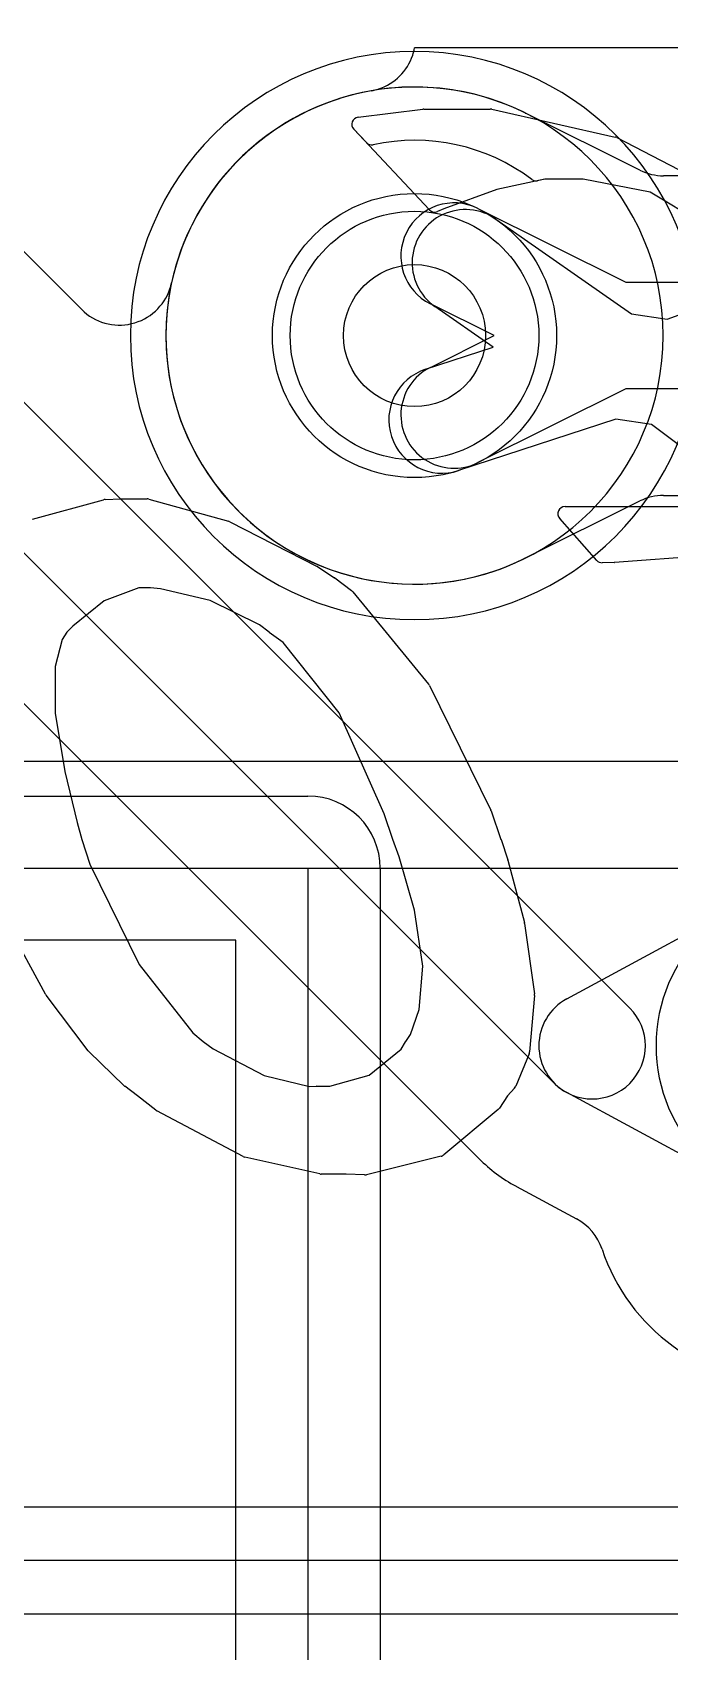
# Model space of a CAD drawing. Extents: x 0 to 21, y -0.5 to 20.
# Drawn here: x 12.762 to 13.659, y 12.147 to 14.427 of the extents above; entities that cross this region are included whole.
import ezdxf

# ---------------------------------------------------------------- set-up
doc = ezdxf.new("R2010")
doc.units = 0
for name, color, linetype in [('Hole', 1, 'CONTINUOUS'), ('L1', 3, 'CONTINUOUS'), ('L2', 3, 'CONTINUOUS'), ('L3', 3, 'CONTINUOUS'), ('L4', 3, 'CONTINUOUS'), ('PartsArea-A', 111, 'CONTINUOUS'), ('PartsSilk-A', 221, 'CONTINUOUS'), ('PartsSilk-B', 221, 'CONTINUOUS'), ('Resist-A', 2, 'CONTINUOUS'), ('Resist-B', 2, 'CONTINUOUS'), ('Silk-A', 140, 'CONTINUOUS'), ('Silk-B', 140, 'CONTINUOUS')]:
    doc.layers.add(name, color=color, linetype=linetype)

msp = doc.modelspace()

# ---------------------------------------------------------------- linework, layer by layer
at = {"layer": 'Hole'}
msp.add_circle((13.3, 14), 0.1, dxfattribs=at)
at = {"layer": 'L1'}
for p, q in [((10.81542, 15.84064), (13.60303, 13.05303)), ((13.49697, 12.94697), (10.70936, 15.73458)), ((10.65426, 15.57748), (13.39087, 12.84087)), ((12.83152, 14.03675), (11.3963, 15.47197)), ((17.475, 14.40504), (13.3, 14.40504)), ((13.41455, 14.16395), (13.60545, 14.03056)), ((13.65561, 14.02314), (13.89801, 14.11141)), ((13.41079, 13.98359), (13.32863, 14.04099)), ((13.60545, 14.03056), (13.65561, 14.02314)), ((13.31552, 13.95247), (13.41079, 13.98359)), ((13.58345, 13.88219), (13.3621, 13.80989)), ((13.63362, 13.87476), (13.58345, 13.88219)), ((13.84002, 13.71999), (13.63362, 13.87476)), ((13.51429, 13.06595), (13.75786, 13.19785)), ((13.75786, 12.80215), (13.51429, 12.93405)), ((13.44351, 12.80175), (13.52782, 12.75609)), ((16.76268, 12.27504), (3.2728, 12.27504))]:
    msp.add_line(p, q, dxfattribs=at)
msp.add_circle((13.3, 14), 0.2, dxfattribs=at)
for centre, radius, start, end in [((13.22623, 14.41859), 0.075, -71.56264, -18.43736), ((13.22626, 14.41858), 0.07497, -18.43737, -10.40464), ((13.3, 14), 0.35004, 99.99433, 167.74176), ((13.22624, 14.41856), 0.07497, -80.00619, -71.56263), ((13.37159, 14.10247), 0.075, 55.05554, -124.94219), ((12.88458, 14.08977), 0.07497, -18.43737, -11.89299), ((12.88455, 14.08978), 0.075, -135, -18.43736), ((13.33881, 13.88118), 0.075, 108.09189, -71.91145), ((13.865, 13), 0.225, 90, -90), ((13.55, 13), 0.075, 118.43425, -118.43425), ((13.55, 13), 0.075, -135, 45), ((13.55, 13), 0.22504, -135, -118.43612), ((13.40781, 12.73583), 0.07497, 61.56155, 62.14286), ((13.49278, 12.68981), 0.07497, 18.34069, 62.1361), ((13.825, 12.80001), 0.27505, -161.64607, -90)]:
    msp.add_arc(centre, radius, start, end, dxfattribs=at)
at = {"layer": 'L2'}
for p, q in [((13.61721, 14.23293), (13.45628, 14.31322)), ((15.925, 14.22504), (13.65068, 14.22504)), ((13.38929, 14.17896), (13.59766, 14.075)), ((13.59766, 14.075), (14.75249, 14.075)), ((13.412, 14), (13.32233, 14.04474)), ((13.32233, 13.95526), (13.412, 14)), ((13.59766, 13.925), (13.38929, 13.82104)), ((14.75249, 13.925), (13.59766, 13.925)), ((13.65068, 13.77496), (15.925, 13.77496)), ((13.45628, 13.68678), (13.61721, 13.76707)), ((16.3, 13.40004), (6.575, 13.40004)), ((6.575, 13.25), (16.3, 13.25)), ((16.3, 12.35), (6.575, 12.35)), ((6.575, 12.19996), (16.3, 12.19996))]:
    msp.add_line(p, q, dxfattribs=at)
msp.add_circle((13.3, 14), 0.2, dxfattribs=at)
for centre, radius, start, end in [((13.29999, 14), 0.35005, 63.65016, -63.63552), ((13.48863, 14.38086), 0.07497, -116.3463, -116.27794), ((13.35582, 14.11184), 0.22505, 63.70706, 63.72642), ((13.48975, 14.3803), 0.07497, -117.17688, -116.5172), ((13.65068, 14.30001), 0.07497, -116.5172, -90), ((13.35581, 14.11185), 0.075, 63.4862, -116.51596), ((13.35581, 13.88815), 0.075, 116.5138, -63.48404), ((13.65068, 13.69999), 0.07497, 90, 116.5172), ((13.48873, 13.61919), 0.07497, 116.29503, 116.36339), ((13.48975, 13.6197), 0.07497, 116.5172, 117.1666)]:
    msp.add_arc(centre, radius, start, end, dxfattribs=at)
at = {"layer": 'L3'}
for start, end in [(90, -90), (-90, 90)]:
    msp.add_arc((13.3, 14), 0.40004, start, end, dxfattribs=at)
at = {"layer": 'L4'}
msp.add_circle((13.3, 14), 0.2, dxfattribs=at)
for start, end in [(90, -90), (-90, 90)]:
    msp.add_arc((13.3, 14), 0.35004, start, end, dxfattribs=at)
at = {"layer": 'PartsArea-A'}
for p, q in [((0.85, 13.25), (13.15, 13.25)), ((13.15, 13.25), (13.15, 0.95))]:
    msp.add_line(p, q, dxfattribs=at)
at = {"layer": 'PartsSilk-A'}
for p, q in [((0.85, 13.3516), (13.15, 13.3516)), ((13.2516, 13.25), (13.2516, 9.7516)), ((13.0484, 13.1484), (0.9516, 13.1484)), ((13.0484, 9.7516), (13.0484, 13.1484))]:
    msp.add_line(p, q, dxfattribs=at)
msp.add_arc((13.15, 13.25), 0.1016, 0, 90, dxfattribs=at)
at = {"layer": 'PartsSilk-B'}
for p, q in [((13.22051, 14.30749), (13.31172, 14.31887)), ((13.31296, 14.31895), (13.40665, 14.31895)), ((13.40885, 14.31871), (13.58231, 14.27961)), ((13.32117, 14.17694), (13.21446, 14.29073)), ((13.5847, 14.27873), (13.75395, 14.19119)), ((13.48319, 14.22015), (13.41566, 14.2059)), ((13.53722, 14.22015), (13.48319, 14.22015)), ((13.63175, 14.20177), (13.53722, 14.22015)), ((13.41566, 14.2059), (13.34131, 14.17849)), ((13.70369, 14.15893), (13.63175, 14.20177)), ((13.34131, 14.17849), (13.33247, 14.17462)), ((12.76208, 13.74141), (12.86207, 13.76874)), ((12.86431, 13.76909), (12.88638, 13.76996)), ((12.88678, 13.76997), (12.92341, 13.76997)), ((12.92608, 13.76961), (13.03803, 13.73859)), ((13.51182, 13.75913), (13.8529, 13.75913)), ((13.03991, 13.73786), (13.1629, 13.67502)), ((13.5565, 13.68342), (13.50432, 13.74251)), ((13.75526, 13.69327), (13.58151, 13.68059)), ((13.16385, 13.67447), (13.18734, 13.65899)), ((13.58109, 13.68056), (13.56431, 13.68004)), ((12.91206, 13.64492), (12.86329, 13.62664)), ((12.92826, 13.64492), (12.91206, 13.64492)), ((12.94244, 13.6435), (12.92826, 13.64492)), ((13.01226, 13.62705), (12.94244, 13.6435)), ((13.18785, 13.65864), (13.21133, 13.64101)), ((13.21307, 13.63934), (13.31975, 13.50893)), ((12.86329, 13.62664), (12.81905, 13.59089)), ((13.08159, 13.59269), (13.01226, 13.62705)), ((12.81905, 13.59089), (12.81044, 13.58214)), ((13.0954, 13.5822), (13.08159, 13.59269)), ((12.80376, 13.57199), (12.79425, 13.53415)), ((12.81044, 13.58214), (12.80376, 13.57199)), ((13.11519, 13.56775), (13.09556, 13.58208)), ((13.19388, 13.46854), (13.11519, 13.56775)), ((12.79425, 13.53415), (12.79434, 13.46805)), ((13.32098, 13.50701), (13.40731, 13.33173)), ((12.79434, 13.46805), (12.80774, 13.38596)), ((13.25745, 13.32643), (13.19388, 13.46854)), ((12.80774, 13.38596), (12.8251, 13.31422)), ((13.26935, 13.29054), (13.25745, 13.32643)), ((13.40778, 13.33058), (13.42169, 13.29044)), ((12.8251, 13.31422), (12.83152, 13.29039)), ((12.83152, 13.29039), (12.84312, 13.25565)), ((13.27829, 13.26609), (13.26945, 13.29025)), ((13.42173, 13.29034), (13.43126, 13.26189)), ((12.84312, 13.25565), (12.9123, 13.11456)), ((13.29974, 13.19097), (13.27829, 13.26609)), ((13.43144, 13.26126), (13.45461, 13.1734)), ((13.31148, 13.11185), (13.29974, 13.19097)), ((12.78047, 13.07263), (12.72755, 13.17008)), ((13.45484, 13.17224), (13.46875, 13.07295)), ((12.9123, 13.11456), (12.9877, 13.0182)), ((13.30672, 13.05104), (13.31148, 13.11185)), ((12.84071, 12.99295), (12.78129, 13.07137)), ((13.46881, 13.0707), (13.46198, 12.99131)), ((13.29422, 13.0159), (13.30672, 13.05104)), ((12.9877, 13.0182), (13.00235, 13.00585)), ((13.00235, 13.00585), (13.01639, 12.99544)), ((13.28099, 12.99506), (13.28727, 13.0056)), ((13.28758, 13.00609), (13.29422, 13.0159)), ((12.89127, 12.94363), (12.84171, 12.99182)), ((13.01639, 12.99544), (13.08816, 12.95786)), ((13.2362, 12.95826), (13.28099, 12.99506)), ((13.46126, 12.98834), (13.44253, 12.94309)), ((13.08816, 12.95786), (13.15222, 12.94259)), ((13.18091, 12.94309), (13.2362, 12.95826)), ((12.91026, 12.92919), (12.89222, 12.94283)), ((12.93582, 12.90927), (12.91026, 12.92919)), ((13.15222, 12.94259), (13.16212, 12.94308)), ((13.16262, 12.94309), (13.18091, 12.94309)), ((13.43096, 12.92919), (13.41939, 12.91209)), ((13.44078, 12.94029), (13.43096, 12.92919)), ((13.05867, 12.84403), (12.93729, 12.90832)), ((13.41752, 12.91003), (13.34139, 12.84629)), ((13.16654, 12.81935), (13.06115, 12.84312)), ((13.33738, 12.84425), (13.23234, 12.81827)), ((13.20353, 12.81911), (13.16874, 12.81911)), ((13.2295, 12.81798), (13.20353, 12.81911))]:
    msp.add_line(p, q, dxfattribs=at)
for centre, start, end in [((13.22175, 14.29757), 97.12502, -136.82409), ((13.31296, 14.30895), 90, 97.12502), ((13.40665, 14.30895), 77.29727, 90), ((13.58011, 14.26985), 62.66592, 77.29727), ((13.32846, 14.18378), -136.82409, -66.3575), ((12.86471, 13.75909), 92.29061, 105.28677), ((12.88677, 13.75997), 89.9427, 92.26287), ((12.92341, 13.75997), 74.51881, 90), ((13.51182, 13.74913), 90, -138.56623), ((13.03536, 13.72895), 62.94832, 74.51332), ((13.564, 13.69004), -138.56623, -88.2244), ((13.15835, 13.66612), 56.6278, 62.93601), ((13.18184, 13.65064), 53.08429, 56.61722), ((13.58078, 13.69056), -88.2244, -85.8123), ((13.20533, 13.63301), 39.27731, 53.09637), ((13.10146, 13.59016), -127.28226, -126.13267), ((13.31201, 13.5026), 26.18052, 39.28228), ((13.39834, 13.32731), 19.106, 26.21993), ((13.27884, 13.29369), -161.63753, -159.90528), ((13.41224, 13.28717), 18.47117, 19.1165), ((13.42178, 13.25871), 14.78735, 18.51261), ((13.44494, 13.17085), 7.99231, 14.77322), ((12.78926, 13.07741), -151.46266, -142.84578), ((13.45885, 13.07156), -4.93499, 7.97666), ((13.29586, 13.00048), 145.88094, 149.20835), ((12.84868, 12.99899), -142.84363, -134.19993), ((13.45202, 12.99217), -22.51411, -4.91536), ((12.89817, 12.95086), -133.66213, -126.54062), ((13.16261, 12.93309), 89.9427, 92.82017), ((13.43329, 12.94691), -41.4717, -22.48412), ((12.94197, 12.91716), -127.93526, -117.90718), ((13.41111, 12.9177), -50.1137, -34.09365), ((13.06332, 12.85288), -117.7185, -102.55983), ((13.33497, 12.85396), -76.06099, -50.06301), ((13.16874, 12.82911), -102.70273, -90), ((13.22994, 12.82798), -92.51939, -76.1057)]:
    msp.add_arc(centre, 0.01, start, end, dxfattribs=at)
at = {"layer": 'Resist-A'}
msp.add_circle((13.3, 14), 0.175, dxfattribs=at)
at = {"layer": 'Resist-B'}
msp.add_circle((13.3, 14), 0.175, dxfattribs=at)
at = {"layer": 'Silk-A'}
for p, q in [((0.85, 13.3516), (13.15, 13.3516)), ((13.2516, 13.25), (13.2516, 10.93902)), ((13.0484, 13.1484), (0.9516, 13.1484)), ((13.0484, 10.93902), (13.0484, 13.1484))]:
    msp.add_line(p, q, dxfattribs=at)
msp.add_arc((13.15, 13.25), 0.1016, 0, 90, dxfattribs=at)
at = {"layer": 'Silk-B'}
for p, q in [((13.22051, 14.30749), (13.31172, 14.31887)), ((13.31296, 14.31895), (13.40665, 14.31895)), ((13.40885, 14.31871), (13.58231, 14.27961)), ((13.23232, 14.27169), (13.21446, 14.29073)), ((13.5847, 14.27873), (13.75395, 14.19119)), ((13.48319, 14.22015), (13.47328, 14.21806)), ((13.53722, 14.22015), (13.48319, 14.22015)), ((13.63175, 14.20177), (13.53722, 14.22015)), ((13.70369, 14.15893), (13.63175, 14.20177)), ((12.76208, 13.74141), (12.86207, 13.76874)), ((12.86431, 13.76909), (12.88638, 13.76996)), ((12.88678, 13.76997), (12.92341, 13.76997)), ((12.92608, 13.76961), (13.03803, 13.73859)), ((13.51182, 13.75913), (13.8529, 13.75913)), ((13.03991, 13.73786), (13.1629, 13.67502)), ((13.5565, 13.68342), (13.50432, 13.74251)), ((13.75526, 13.69327), (13.58151, 13.68059)), ((13.16385, 13.67447), (13.18734, 13.65899)), ((13.58109, 13.68056), (13.56431, 13.68004)), ((12.91206, 13.64492), (12.86329, 13.62664)), ((12.92826, 13.64492), (12.91206, 13.64492)), ((12.94244, 13.6435), (12.92826, 13.64492)), ((13.01226, 13.62705), (12.94244, 13.6435)), ((13.18785, 13.65864), (13.21133, 13.64101)), ((13.21307, 13.63934), (13.31975, 13.50893)), ((12.86329, 13.62664), (12.81905, 13.59089)), ((13.08159, 13.59269), (13.01226, 13.62705)), ((12.81905, 13.59089), (12.81044, 13.58214)), ((13.0954, 13.5822), (13.08159, 13.59269)), ((12.80376, 13.57199), (12.79425, 13.53415)), ((12.81044, 13.58214), (12.80376, 13.57199)), ((13.11519, 13.56775), (13.09556, 13.58208)), ((13.19388, 13.46854), (13.11519, 13.56775)), ((12.79425, 13.53415), (12.79434, 13.46805)), ((13.32098, 13.50701), (13.40731, 13.33173)), ((12.79434, 13.46805), (12.80774, 13.38596)), ((13.25745, 13.32643), (13.19388, 13.46854)), ((12.80774, 13.38596), (12.8251, 13.31422)), ((13.26935, 13.29054), (13.25745, 13.32643)), ((13.40778, 13.33058), (13.42169, 13.29044)), ((12.8251, 13.31422), (12.83152, 13.29039)), ((12.83152, 13.29039), (12.84312, 13.25565)), ((13.27829, 13.26609), (13.26945, 13.29025)), ((13.42173, 13.29034), (13.43126, 13.26189)), ((12.84312, 13.25565), (12.9123, 13.11456)), ((13.29974, 13.19097), (13.27829, 13.26609)), ((13.43144, 13.26126), (13.45461, 13.1734)), ((13.31148, 13.11185), (13.29974, 13.19097)), ((12.78047, 13.07263), (12.72755, 13.17008)), ((13.45484, 13.17224), (13.46875, 13.07295)), ((12.9123, 13.11456), (12.9877, 13.0182)), ((13.30672, 13.05104), (13.31148, 13.11185)), ((12.84071, 12.99295), (12.78129, 13.07137)), ((13.46881, 13.0707), (13.46198, 12.99131)), ((13.29422, 13.0159), (13.30672, 13.05104)), ((12.9877, 13.0182), (13.00235, 13.00585)), ((13.00235, 13.00585), (13.01639, 12.99544)), ((13.28099, 12.99506), (13.28727, 13.0056)), ((13.28758, 13.00609), (13.29422, 13.0159)), ((12.89127, 12.94363), (12.84171, 12.99182)), ((13.01639, 12.99544), (13.08816, 12.95786)), ((13.2362, 12.95826), (13.28099, 12.99506)), ((13.46126, 12.98834), (13.44253, 12.94309)), ((13.08816, 12.95786), (13.15222, 12.94259)), ((13.18091, 12.94309), (13.2362, 12.95826)), ((12.91026, 12.92919), (12.89222, 12.94283)), ((12.93582, 12.90927), (12.91026, 12.92919)), ((13.15222, 12.94259), (13.16212, 12.94308)), ((13.16262, 12.94309), (13.18091, 12.94309)), ((13.43096, 12.92919), (13.41939, 12.91209)), ((13.44078, 12.94029), (13.43096, 12.92919)), ((13.05867, 12.84403), (12.93729, 12.90832)), ((13.41752, 12.91003), (13.34139, 12.84629)), ((13.16654, 12.81935), (13.06115, 12.84312)), ((13.33738, 12.84425), (13.23234, 12.81827)), ((13.20353, 12.81911), (13.16874, 12.81911)), ((13.2295, 12.81798), (13.20353, 12.81911))]:
    msp.add_line(p, q, dxfattribs=at)
for centre, radius, start, end in [((13.22175, 14.29757), 0.01, 97.12502, -136.82409), ((13.31296, 14.30895), 0.01, 90, 97.12502), ((13.40665, 14.30895), 0.01, 77.29727, 90), ((13.3, 14), 0.275, 53.0751, 102.233), ((13.58011, 14.26985), 0.01, 62.66592, 77.29727), ((13.23961, 14.27853), 0.01, -136.82409, -77.75714), ((13.47122, 14.22784), 0.01, -126.91571, -78.10544), ((12.86471, 13.75909), 0.01, 92.29061, 105.28677), ((12.88677, 13.75997), 0.01, 89.9427, 92.26287), ((12.92341, 13.75997), 0.01, 74.51881, 90), ((13.51182, 13.74913), 0.01, 90, -138.56623), ((13.03536, 13.72895), 0.01, 62.94832, 74.51332), ((13.564, 13.69004), 0.01, -138.56623, -88.2244), ((13.15835, 13.66612), 0.01, 56.6278, 62.93601), ((13.18184, 13.65064), 0.01, 53.08429, 56.61722), ((13.58078, 13.69056), 0.01, -88.2244, -85.8123), ((13.20533, 13.63301), 0.01, 39.27731, 53.09637), ((13.10146, 13.59016), 0.01, -127.28226, -126.13267), ((13.31201, 13.5026), 0.01, 26.18052, 39.28228), ((13.39834, 13.32731), 0.01, 19.106, 26.21993), ((13.27884, 13.29369), 0.01, -161.63753, -159.90528), ((13.41224, 13.28717), 0.01, 18.47117, 19.1165), ((13.42178, 13.25871), 0.01, 14.78735, 18.51261), ((13.44494, 13.17085), 0.01, 7.99231, 14.77322), ((12.78926, 13.07741), 0.01, -151.46266, -142.84578), ((13.45885, 13.07156), 0.01, -4.93499, 7.97666), ((13.29586, 13.00048), 0.01, 145.88094, 149.20835), ((12.84868, 12.99899), 0.01, -142.84363, -134.19993), ((13.45202, 12.99217), 0.01, -22.51411, -4.91536), ((12.89817, 12.95086), 0.01, -133.66213, -126.54062), ((13.16261, 12.93309), 0.01, 89.9427, 92.82017), ((13.43329, 12.94691), 0.01, -41.4717, -22.48412), ((12.94197, 12.91716), 0.01, -127.93526, -117.90718), ((13.41111, 12.9177), 0.01, -50.1137, -34.09365), ((13.06332, 12.85288), 0.01, -117.7185, -102.55983), ((13.33497, 12.85396), 0.01, -76.06099, -50.06301), ((13.16874, 12.82911), 0.01, -102.70273, -90), ((13.22994, 12.82798), 0.01, -92.51939, -76.1057)]:
    msp.add_arc(centre, radius, start, end, dxfattribs=at)

doc.saveas('drawing.dxf')
